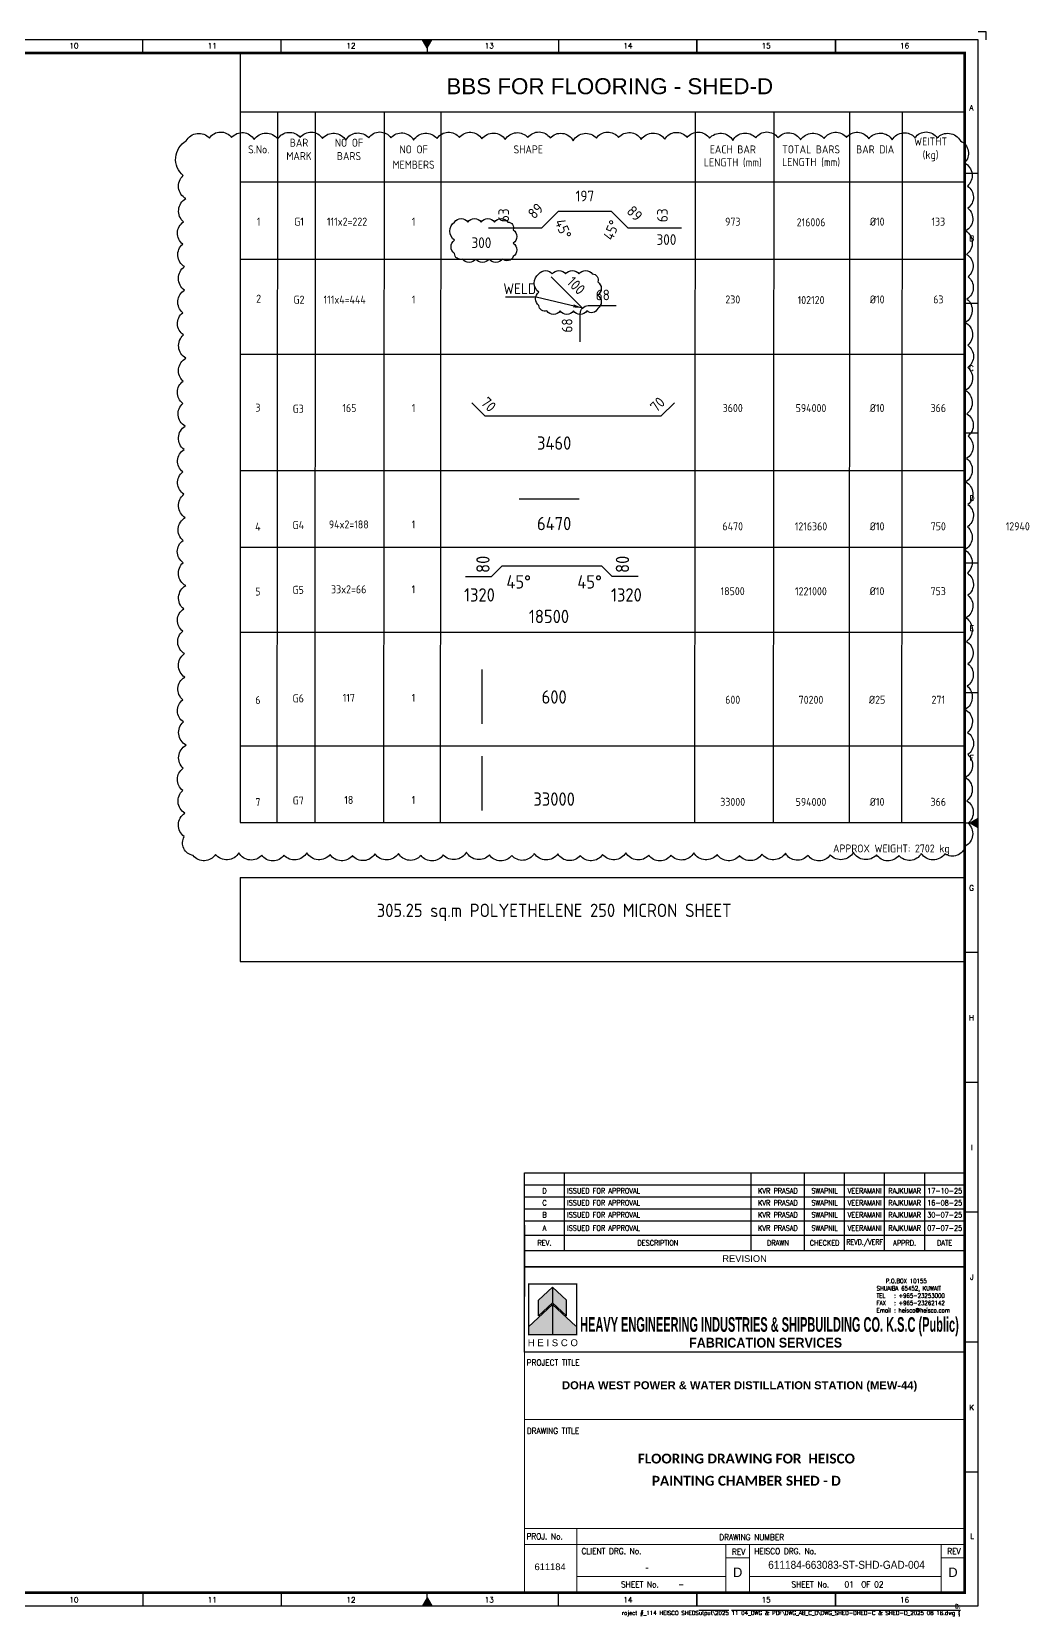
# Model space of a CAD drawing. Header units: millimetres. Extents: x -66 to 3621, y -1 to 3307.
# Drawn here: x 482 to 856, y -1 to 593 of the extents above; entities that cross this region are included whole.
import ezdxf
from ezdxf.enums import TextEntityAlignment as Align

# ---------------------------------------------------------------- set-up
doc = ezdxf.new("R2010")
doc.units = ezdxf.units.MM
for name, color, linetype in [('BORDER', 6, 'Continuous'), ('HEISCO', 7, 'Continuous'), ('TABLE', 4, 'Continuous')]:
    doc.layers.add(name, color=color, linetype=linetype)
doc.styles.add('ACISOTS', font='isocp.shx')
doc.styles.add('arial', font='arial.ttf')
doc.styles.add('HEISCO', font='ariblk.ttf')
doc.styles.add('HEISCO.', font='arial.ttf')
doc.styles.add('LOGO', font='ROMANS.SHX')
doc.styles.add('ROMANS', font='romans.shx', dxfattribs={"width": 0.8})
doc.styles.get("Standard").update_dxf_attribs({"font": 'arial.ttf'})
doc.dimstyles.new('ISO-25', dxfattribs={"dimtxt": 4, "dimasz": 3.5, "dimexe": 1.5, "dimexo": 1.5, "dimgap": 1.5, "dimtad": 1, "dimtxsty": 'Standard', "dimcen": 0, "dimadec": 0, "dimazin": 0, "dimtfac": 1, "dimtmove": 0, "dimatfit": 3, "dimfxl": 1, "dimarcsym": 0})

# ---------------------------------------------------------------- blocks, each defined once
blk = doc.blocks.new('A1B')
at = {"layer": 'BORDER', "color": 1}
for p, q in [((56.44, 585), (56.44, 590)), ((56.44, 585), (56.44, 590)), ((108.38, 585), (108.38, 590)), ((108.38, 585), (108.38, 590)), ((160.31, 585), (160.31, 590)), ((160.31, 585), (160.31, 590)), ((264.19, 585), (264.19, 590)), ((316.12, 585), (316.12, 590)), ((368.06, 585), (368.06, 590)), ((471.94, 585), (471.94, 590)), ((523.88, 585), (523.88, 590)), ((575.81, 585), (575.81, 590)), ((679.69, 590), (679.69, 585)), ((731.63, 590), (731.63, 585)), ((731.63, 585), (731.63, 590)), ((731.63, 590), (731.63, 585)), ((783.56, 590), (783.56, 585)), ((783.56, 585), (783.56, 590)), ((3, 539.83), (8, 539.83)), ((837, 539.83), (832, 539.83)), ((3, 491.17), (8, 491.17)), ((837, 491.17), (832, 491.17)), ((3, 442.5), (8, 442.5)), ((837, 442.5), (832, 442.5)), ((3, 393.84), (8, 393.84)), ((837, 393.84), (832, 393.84)), ((3, 345.17), (8, 345.17)), ((837, 345.17), (832, 345.17)), ((3, 247.84), (8, 247.84)), ((837, 247.84), (832, 247.84)), ((3, 199.17), (8, 199.17)), ((837, 199.17), (832, 199.17)), ((3, 150.51), (8, 150.51)), ((837, 150.51), (832, 150.51)), ((3, 101.84), (8, 101.84)), ((837, 101.84), (832, 101.84)), ((3, 53.17), (8, 53.17)), ((837, 53.17), (832, 53.17)), ((56.44, 8), (56.44, 3)), ((108.38, 8), (108.38, 3)), ((160.31, 8), (160.31, 3)), ((264.19, 8), (264.19, 3)), ((316.12, 8), (316.12, 3)), ((368.06, 8), (368.06, 3)), ((471.94, 8), (471.94, 3)), ((523.88, 8), (523.88, 3)), ((575.81, 8), (575.81, 3)), ((679.69, 3), (679.69, 8)), ((731.63, 3), (731.63, 8)), ((731.63, 8), (731.63, 3)), ((731.63, 3), (731.63, 8)), ((783.56, 3), (783.56, 8)), ((783.56, 8), (783.56, 3))]:
    blk.add_line(p, q, dxfattribs=at)
at = {"layer": 'BORDER'}
for p, q in [((210.5, 587), (208.77, 590)), ((210.5, 590), (210.5, 585)), ((210.5, 587), (212.23, 590)), ((210.5, 588), (210.5, 585)), ((210.5, 588), (210.5, 585)), ((420.5, 587), (418.77, 590)), ((420.5, 590), (420.5, 585)), ((420.5, 587), (422.23, 590)), ((420.5, 588), (420.5, 585)), ((630.5, 587), (628.77, 590)), ((630.5, 590), (630.5, 585)), ((630.5, 587), (632.23, 590)), ((6, 296.5), (3, 298.23)), ((834, 296.5), (837, 298.23)), ((8, 296.5), (3, 296.5)), ((6, 296.5), (3, 294.77)), ((832, 296.5), (837, 296.5)), ((834, 296.5), (837, 294.77)), ((210.5, 6), (208.77, 3)), ((210.5, 5), (210.5, 8)), ((210.5, 5), (210.5, 8)), ((210.5, 3), (210.5, 8)), ((210.5, 6), (212.23, 3)), ((420.5, 6), (418.77, 3)), ((420.5, 5), (420.5, 8)), ((420.5, 3), (420.5, 8)), ((420.5, 6), (422.23, 3)), ((630.5, 6), (628.77, 3)), ((630.5, 3), (630.5, 8)), ((630.5, 6), (632.23, 3))]:
    blk.add_line(p, q, dxfattribs=at)
blk.add_lwpolyline([(837, 3), (837, 590), (3, 590), (3, 3)], close=True, dxfattribs=at)
at = {"layer": 'BORDER', "color": 1}
for points in [[(840, 590), (840, 593), (837, 593)], [(0, 3), (0, 0), (3, 0)]]:
    blk.add_lwpolyline(points, dxfattribs=at)
at = {"layer": 'BORDER', "const_width": 1}
blk.add_lwpolyline([(8, 8), (832, 8), (832, 585), (8, 585)], close=True, dxfattribs=at)
at = {"layer": 'BORDER'}
for points in [[(212.23, 590), (208.77, 590), (210.5, 587)], [(422.23, 590), (418.77, 590), (420.5, 587)], [(632.23, 590), (628.77, 590), (630.5, 587)], [(3, 298.23), (3, 294.77), (6, 296.5)], [(837, 298.23), (837, 294.77), (834, 296.5)], [(212.23, 3), (208.77, 3), (210.5, 6)], [(422.23, 3), (418.77, 3), (420.5, 6)], [(632.23, 3), (628.77, 3), (630.5, 6)]]:
    blk.add_solid(points, dxfattribs=at)
at = {"color": 11, "insert": (830.38, 1.34), "char_height": 1.5, "width": 401.355, "attachment_point": 6, "style": 'ROMANS'}
blk.add_mtext('{\\W1;\\C1;D:\\Project #_114 HEISCO SHEDS\\Output\\2025 11 04_DWG & PDF\\DWG_AB_C_D\\DWG_SHED-D\\SHED-C & SHED-D_2025 08 16.dwg }', dxfattribs=at)
at = {"layer": 'BORDER', "color": 1, "style": 'ROMANS'}
for s, height, p in [('1', 2, (30.81, 586.75)), ('2', 2, (82.56, 586.75)), ('3', 2, (134.41, 586.75)), ('4', 2, (186.37, 586.75)), ('5', 2, (238.32, 586.75)), ('6', 2, (289.89, 586.75)), ('7', 2, (341.88, 586.75)), ('8', 2, (394.13, 586.75)), ('9', 2, (446.1, 586.75)), ('10', 2, (498.13, 586.75)), ('11', 2, (549.97, 586.75)), ('12', 2, (601.96, 586.75)), ('13', 2, (653.79, 586.75)), ('14', 2, (705.77, 586.75)), ('15', 2, (757.56, 586.75)), ('16', 2, (809.48, 586.75)), ('A', 2, (5.48, 563.52)), ('A', 2, (834.52, 563.52)), ('B', 2, (5.35, 514.55)), ('B', 2, (834.65, 514.55)), ('C', 2, (5.49, 465.84)), ('C', 2, (834.51, 465.84)), ('D', 2, (5.25, 417.17)), ('D', 2, (834.75, 417.17)), ('E', 2, (5.39, 368.4)), ('E', 2, (834.61, 368.4)), ('F', 2, (5.34, 319.81)), ('F', 2, (834.66, 319.81)), ('G', 2, (5.44, 271.07)), ('G', 2, (834.56, 271.07)), ('H', 2, (5.43, 222.46)), ('H', 2, (834.57, 222.46)), ('I', 2, (5.31, 173.82)), ('I', 2, (834.69, 173.82)), ('J', 2, (5.33, 125.23)), ('J', 2, (834.67, 125.23)), ('K', 2, (5.38, 76.36)), ('K', 2, (834.62, 76.36)), ('L', 2, (5.2, 28.07)), ('L', 2, (834.8, 28.07)), ('1', 2, (30.81, 4.25)), ('2', 2, (82.56, 4.25)), ('3', 2, (134.41, 4.25)), ('4', 2, (186.37, 4.25)), ('5', 2, (238.32, 4.25)), ('6', 2, (289.89, 4.25)), ('7', 2, (341.88, 4.25)), ('8', 2, (394.13, 4.25)), ('9', 2, (446.1, 4.25)), ('10', 2, (498.13, 4.25)), ('11', 2, (549.97, 4.25)), ('12', 2, (601.96, 4.25)), ('13', 2, (653.79, 4.25)), ('14', 2, (705.77, 4.25)), ('15', 2, (757.56, 4.25)), ('16', 2, (809.48, 4.25)), ('ISO:A1', 1.5, (7.03, 4))]:
    blk.add_text(s, height=height, dxfattribs=at).set_placement(p, align=Align.CENTER)
blk = doc.blocks.new('A$C61D9601B')
at = {"layer": 'HEISCO'}
for color, points in [(34, [(5.84, -8.9), (5.84, -15.38), (11.66, -10.02), (11.66, -3.54)]), (40, [(11.66, -3.54), (11.66, -10.02), (17.48, -15.38), (17.48, -8.9)]), (142, [(1.66, -19.99), (1.66, -23.3), (11.66, -23.3), (11.66, -10.78)]), (138, [(11.66, -10.78), (11.66, -23.3), (21.66, -23.3), (21.66, -19.99)])]:
    blk.add_hatch(color=color, dxfattribs=at).paths.add_polyline_path(points)
blk.add_line((11.66, -10.78), (11.66, -23.3))
blk.add_line((11.66, -10.78), (11.66, -23.3))
at = {"layer": 'HEISCO', "color": 142, "true_color": 0x00a8e1}
blk.add_line((11.66, -10.78), (1.66, -19.99), dxfattribs=at)
at = {"layer": 'HEISCO', "color": 138, "true_color": 0x004961}
for q in [(11.66, -23.3), (21.38, -19.73), (11.66, -23.3)]:
    blk.add_line((11.66, -10.78), q, dxfattribs=at)
at = {"layer": 'HEISCO', "color": 142, "true_color": 0x00a8e1, "const_width": 0.559}
blk.add_lwpolyline([(21.66, -23.3), (21.66, -2.17), (1.66, -2.17), (1.66, -23.3)], close=True, dxfattribs=at)
at = {"layer": 'HEISCO', "color": 34, "true_color": 0xa85400}
blk.add_lwpolyline([(5.84, -8.9), (11.66, -3.54), (11.66, -10.02), (5.84, -15.38)], close=True, dxfattribs=at)
at = {"layer": 'HEISCO', "color": 40, "true_color": 0xffc038}
blk.add_lwpolyline([(17.48, -8.9), (11.66, -3.54), (11.66, -10.02), (17.48, -15.38)], close=True, dxfattribs=at)
at = {"layer": 'HEISCO', "color": 7, "linetype": 'Continuous', "style": 'HEISCO.'}
blk.add_text('H E I S C O', height=2.8666, dxfattribs=at).set_placement((11.77, -26.65), align=Align.MIDDLE_CENTER)
blk = doc.blocks.new('165-HEISCO')
at = {"layer": 'HEISCO', "color": 6}
blk.add_lwpolyline([(0, 32), (165, 32), (165, 0), (0, 0)], close=True, dxfattribs=at)
at = {"layer": 'HEISCO', "xscale": 0.9, "yscale": 0.9, "zscale": 0.9}
blk.add_blockref('A$C61D9601B', (0.03, 27.46), dxfattribs=at)
at = {"layer": 'HEISCO', "color": 7, "linetype": 'ByBlock', "style": 'HEISCO', "width": 0.471616}
blk.add_text('HEAVY ENGINEERING INDUSTRIES & SHIPBUILDING CO. K.S.C (Public)', height=5.5, dxfattribs=at).set_placement((20.87, 7.57), (162.79, 7.57), align=Align.FIT)
at = {"layer": 'HEISCO', "color": 7, "linetype": 'ByBlock', "style": 'HEISCO', "width": 0.8}
blk.add_text('FABRICATION SERVICES', height=3.6667, dxfattribs=at).set_placement((90.37, 3.51), align=Align.MIDDLE_CENTER)
at = {"layer": 'HEISCO', "color": 3, "insert": (131.98, 27.45), "char_height": 1.65, "width": 30.9183, "attachment_point": 1, "style": 'LOGO'}
blk.add_mtext('\\pxsm1,ql;   {\\W0.9;P.O.BOX 10155\\P\\pt3,4;SHUAIBA 65452, KUWAIT \\P\\pt4;TEL^I: +965-23253000 \\PFAX^I: +965-23262142 \\PEmail^I: heisco@heisco.com}', dxfattribs=at)
blk = doc.blocks.new('*T6017')
at = {"layer": 'TABLE', "color": 4}
for p, q in [((0, 35.16), (165, 35.16)), ((0, 0), (0, 35.16)), ((15, 6), (15, 35.16)), ((85, 6), (85, 35.16)), ((105, 6), (105, 35.16)), ((120, 6), (120, 35.16)), ((135, 6), (135, 35.16)), ((150, 6), (150, 35.16)), ((165, 0), (165, 35.16)), ((0, 11.77), (165, 11.77)), ((0, 6), (15, 6)), ((0, 0), (165, 0))]:
    blk.add_line(p, q, dxfattribs=at)
at = {"layer": 'TABLE', "color": 8}
for p, q in [((0, 30.66), (165, 30.66)), ((0, 26.16), (165, 26.16)), ((0, 21.66), (165, 21.66)), ((0, 17.16), (165, 17.16))]:
    blk.add_line(p, q, dxfattribs=at)
at = {"layer": 'TABLE', "color": 0, "lineweight": -2}
blk.add_line((15, 6), (165, 6), dxfattribs=at)
at = {"layer": 'TABLE', "color": 7}
for s, insert, char_height, width, attachment_point, style in [('C', (7.5, 23.91), 2, 13, 5, 'ROMANS'), ('D', (7.5, 28.41), 2, 13, 5, 'ROMANS'), ('ISSUED FOR APPROVAL', (16, 28.41), 2, 68, 4, 'ROMANS'), ('ISSUED FOR APPROVAL', (16, 23.91), 2, 68, 4, 'ROMANS'), ('KVR PRASAD', (95, 28.41), 2, 18, 5, 'ROMANS'), ('KVR PRASAD', (95, 23.91), 2, 18, 5, 'ROMANS'), ('SWAPNIL', (112.5, 28.41), 2, 13, 5, 'ROMANS'), ('SWAPNIL', (112.5, 23.91), 2, 13, 5, 'ROMANS'), ('VEERAMANI', (127.5, 28.41), 2, 13, 5, 'ROMANS'), ('VEERAMANI', (127.5, 23.91), 2, 13, 5, 'ROMANS'), ('RAJKUMAR', (142.5, 28.41), 2, 13, 5, 'ROMANS'), ('RAJKUMAR', (142.5, 23.91), 2, 13, 5, 'ROMANS'), ('17-10-25', (157.5, 28.41), 2, 13, 5, 'ROMANS'), ('16-08-25', (157.5, 23.91), 2, 13, 5, 'ROMANS'), ('B', (7.5, 19.41), 2, 13, 5, 'ROMANS'), ('ISSUED FOR APPROVAL', (16, 19.41), 2, 68, 4, 'ROMANS'), ('KVR PRASAD', (95, 19.41), 2, 18, 5, 'ROMANS'), ('SWAPNIL', (112.5, 19.41), 2, 13, 5, 'ROMANS'), ('VEERAMANI', (127.5, 19.41), 2, 13, 5, 'ROMANS'), ('RAJKUMAR', (142.5, 19.41), 2, 13, 5, 'ROMANS'), ('30-07-25', (157.5, 19.41), 2, 13, 5, 'ROMANS'), ('{\\W0.9;REV.}', (7.5, 8.89), 2, 13, 5, 'ROMANS'), ('{\\W0.9;DESCRIPTION}', (50, 8.89), 2, 68, 5, 'ROMANS'), ('{\\W0.9;DRAWN}', (95, 8.89), 2, 18, 5, 'ROMANS'), ('{\\W0.9;CHECKED}', (112.5, 8.89), 2, 13, 5, 'ROMANS'), ('{\\W0.7;REVD./VERF}', (127.5, 8.89), 2, 13, 5, 'ROMANS'), ('{\\W0.9;APPRD.}', (142.5, 8.89), 2, 13, 5, 'ROMANS'), ('{\\W0.9;DATE}', (157.5, 8.89), 2, 13, 5, 'ROMANS'), ('{\\C7;REVISION}', (82.5, 3), 2.5, 163, 5, 'arial')]:
    blk.add_mtext(s, dxfattribs=dict(at, insert=insert, char_height=char_height, width=width, attachment_point=attachment_point, style=style))
at = {"layer": 'TABLE', "color": 3, "char_height": 2, "style": 'ROMANS'}
for s, insert, width, attachment_point in [('A', (7.5, 14.46), 13, 5), ('ISSUED FOR APPROVAL', (16, 14.46), 68, 4), ('KVR PRASAD', (95, 14.46), 18, 5), ('SWAPNIL', (112.5, 14.46), 13, 5), ('VEERAMANI', (127.5, 14.46), 13, 5), ('RAJKUMAR', (142.5, 14.46), 13, 5), ('07-07-25', (157.5, 14.46), 13, 5)]:
    blk.add_mtext(s, dxfattribs=dict(at, insert=insert, width=width, attachment_point=attachment_point))

msp = doc.modelspace()

# ---------------------------------------------------------------- linework, layer by layer
for p, q in [((560.42569, 585), (560.42569, 296.56617)), ((560.42569, 562.95298), (832, 562.95298)), ((574.3846, 562.95298), (574.17253, 296.56617)), ((588.57009, 562.95298), (588.35802, 296.56617)), ((614.39407, 562.95298), (614.18201, 296.56617)), ((635.62958, 562.95298), (635.41751, 296.56617)), ((730.98233, 562.95298), (730.77026, 296.56617)), ((760.43979, 562.95298), (760.22772, 296.56617)), ((788.86141, 562.95298), (788.64934, 296.56617)), ((808.53085, 562.95298), (808.31878, 296.56617)), ((832, 562.95298), (831.8108, 325.29709)), ((560.42569, 536.78002), (560.40485, 536.78002)), ((560.42569, 536.78002), (832, 536.78002)), ((560.40027, 507.80238), (831.97458, 507.80238)), ((677.02399, 501.17468), (688.76094, 489.43772)), ((560.40027, 472.18581), (831.97458, 472.18581)), ((560.39613, 428.56359), (831.97045, 428.56359)), ((664.98505, 417.88725), (687.47562, 417.88725)), ((560.37043, 399.83267), (831.94474, 399.83267)), ((654.59421, 388.77178), (658.62475, 392.80232)), ((658.62475, 392.80232), (695.83775, 392.80232)), ((699.86829, 388.77178), (695.83775, 392.80232)), ((644.89737, 388.77178), (654.59421, 388.77178)), ((709.56512, 388.77178), (699.86829, 388.77178)), ((560.27046, 367.96466), (831.84477, 367.96466)), ((651.18839, 333.5659), (651.18839, 353.91292)), ((560.42569, 325.29709), (831.94474, 325.29709)), ((651.18839, 301.09777), (651.18839, 321.44478)), ((560.37043, 296.56617), (831.94474, 296.56617)), ((560.42569, 275.98525), (831.94474, 275.98525)), ((560.42569, 275.98525), (560.42569, 244.56407)), ((560.42569, 244.56407), (831.94474, 244.56407))]:
    msp.add_line(p, q)
msp.add_lwpolyline([(832, 585), (560.42569, 585), (560.42569, 562.95298), (832, 562.95298)], close=True)
at = {"color": 1}
for points in [[(540.21363, 552.0739, -0.5206), (548.893, 553.1383, -0.5206), (557.20807, 553.33323, -0.5206), (565.6793, 552.59846, -0.5206), (574.50451, 552.79468, -0.5206), (582.90858, 553.36916, -0.5206), (591.25244, 553.00285, -0.5206), (600.02141, 552.32051, -0.5206), (608.59881, 553.2442, -0.5206), (616.90277, 553.2657, -0.5206), (625.4572, 552.37837, -0.5206), (634.24226, 552.96495, -0.5206), (642.59593, 553.37313, -0.5206), (650.98596, 552.83928, -0.5206), (659.80497, 552.54617, -0.5206), (668.29532, 553.31945, -0.5206), (676.60598, 553.16729, -0.5206), (685.2588, 552.1367, -0.5206), (693.96397, 553.1075, -0.5206), (702.28452, 553.34508, -0.5206), (710.73762, 552.6493, -0.5206), (719.56657, 552.74849, -0.5206), (727.98572, 553.36324, -0.5206), (736.32082, 553.03903, -0.5206), (745.07129, 552.26137, -0.5206), (753.67255, 553.22083, -0.5206), (761.9776, 553.28531, -0.5206), (770.51002, 552.43491, -0.5206), (779.30873, 552.92536, -0.5206), (787.67327, 553.37513, -0.5206), (796.05028, 552.88227, -0.5206), (804.86064, 552.49244, -0.5206), (813.37107, 553.30374, -0.5206), (821.67842, 553.19446, -0.5206), (830.3664, 552.04955, -0.5206), (831.97688, 543.82782, -0.5206), (833.02414, 535.16209, -0.5206), (833.19729, 526.8494, -0.5206), (832.44284, 518.36855, -0.5206), (832.68845, 509.54619, -0.5206), (833.24227, 501.1494, -0.5206), (832.8546, 492.80068, -0.5206), (832.221, 484.02321, -0.5206), (833.12624, 475.45763, -0.5206), (833.12583, 467.1538, -0.5206), (832.2199, 458.58778, -0.5206), (832.85532, 449.81061, -0.5206), (833.24219, 441.46208, -0.5206), (832.6876, 433.06503, -0.5206), (832.44384, 424.24255, -0.5206), (833.19755, 415.76206, -0.5206), (833.02359, 407.44929, -0.5206), (831.97569, 398.78305, -0.5206), (832.99426, 390.09073, -0.5206), (833.21013, 381.77311, -0.5206), (832.49443, 373.31089, -0.5206), (832.64306, 364.48354, -0.5206), (833.23735, 356.0722, -0.5206), (832.89166, 347.73277, -0.5206), (832.16251, 338.97257, -0.5206), (833.10382, 330.38358, -0.5206), (833.1464, 322.07922, -0.5206), (832.27711, 313.53571, -0.5206), (832.81659, 304.74365, -0.5206), (833.2452, 296.38477, -0.5206), (832.19186, 287.7133, -0.5206), (824.56827, 284.86215, -0.5206), (815.73926, 284.95926, -0.5206), (807.28654, 284.26432, -0.5206), (798.96587, 284.50281, -0.5206), (790.26017, 285.4716, -0.5206), (781.60791, 284.44174, -0.5206), (773.29733, 284.2905, -0.5206), (764.80656, 285.0646, -0.5206), (755.98771, 284.76942, -0.5206), (747.59797, 284.23644, -0.5206), (739.24408, 284.64551, -0.5206), (730.4587, 285.23004, -0.5206), (721.90475, 284.34349, -0.5206), (713.60077, 284.36591, -0.5206), (705.02288, 285.29037, -0.5206), (696.25427, 284.60599, -0.5206), (687.91062, 284.24058, -0.5206), (679.50624, 284.81593, -0.5206), (670.68092, 285.01007, -0.5206), (662.21008, 284.27613, -0.5206), (653.89491, 284.47197, -0.5206), (645.21496, 285.53438, -0.5206), (636.53616, 284.47069, -0.5206), (628.22121, 284.27668, -0.5206), (619.74958, 285.01227, -0.5206), (610.92447, 284.81398, -0.5206), (602.52071, 284.24036, -0.5206), (594.17666, 284.60757, -0.5206), (585.40731, 285.28787, -0.5206), (576.83042, 284.36495, -0.5206), (568.52647, 284.34437, -0.5206), (559.97155, 285.23249, -0.5206), (551.18681, 284.64385, -0.5206), (542.83336, 284.23657, -0.5206), (539.44893, 291.30669, -0.5206), (539.74053, 300.12582, -0.5206), (538.96785, 308.61586, -0.5206), (539.12067, 316.92658, -0.5206), (540.15179, 325.57981, -0.5206), (539.17953, 334.2846, -0.5206), (538.94262, 342.60505, -0.5206), (539.63901, 351.05842, -0.5206), (539.5383, 359.88734, -0.5206), (538.92417, 368.30625, -0.5206), (539.24904, 376.64147, -0.5206), (540.02522, 385.39225, -0.5206), (539.06632, 393.99313, -0.5206), (539.0025, 402.29816, -0.5206), (539.85349, 410.83091, -0.5206), (539.36154, 419.62942, -0.5206), (538.91241, 427.99379, -0.5206), (539.40592, 436.371, -0.5206), (539.79423, 445.1815, -0.5206), (538.98352, 453.69162, -0.5206), (539.09348, 461.99901, -0.5206), (540.09013, 470.62653, -0.5206), (539.21209, 479.35477, -0.5206), (538.93268, 487.68177, -0.5206), (539.58964, 496.11799, -0.5206), (539.58603, 504.94823, -0.5206), (538.93202, 513.38321, -0.5206), (539.21458, 521.71074, -0.5206), (540.08558, 530.44063, -0.5206), (539.09153, 539.06628, -0.5206), (540.21363, 552.0739, -0.5206)], [(640.77073, 521.66412, -0.5206), (645.77073, 521.66412, -0.5206), (650.77073, 521.66412, -0.5206), (655.77073, 521.66412, -0.5206), (660.77073, 521.66412, -0.5206), (662.81269, 518.70608, -0.5206), (662.81269, 513.70608, -0.5206), (662.81269, 508.70608, -0.5206), (658.71975, 507.79902, -0.5206), (653.71975, 507.79902, -0.5206), (648.71975, 507.79902, -0.5206), (643.71975, 507.79902, -0.5206), (640.77073, 509.85, -0.5206), (640.77073, 514.85, -0.5206), (640.77073, 521.66412, -0.5206)], [(672.42676, 502.20153, -0.5206), (677.42676, 502.20153, -0.5206), (682.42676, 502.20153, -0.5206), (687.42676, 502.20153, -0.5206), (692.42676, 502.20153, -0.5206), (694.46871, 499.24348, -0.5206), (694.46871, 494.24348, -0.5206), (694.46871, 489.24348, -0.5206), (690.37578, 488.33642, -0.5206), (685.37578, 488.33642, -0.5206), (680.37578, 488.33642, -0.5206), (675.37578, 488.33642, -0.5206), (672.42676, 490.38741, -0.5206), (672.42676, 495.38741, -0.5206), (672.42676, 502.20153, -0.5206)]]:
    msp.add_lwpolyline(points, format="xyb", close=True, dxfattribs=at)
for points in [[(653.4582, 519.48502), (673.47366, 519.48502), (679.77366, 525.78502), (699.4766, 525.78502), (705.7766, 519.48502), (725.79207, 519.48502)], [(647.22212, 453.9324), (652.17187, 448.98266), (718.2545, 448.98266), (723.20425, 453.9324)]]:
    msp.add_lwpolyline(points)
at = {"extrusion": (0, 0, -1)}
msp.add_lwpolyline([(-687.88226, 476.80292), (-687.88226, 487.3164, 0.414213562), (-690.88226, 490.3164), (-701.37486, 490.3164)], format="xyb", dxfattribs=at)
at = {"layer": 'BORDER'}
for p, q in [((667, 165.30712), (832, 165.30712)), ((667, 145.7119), (667, 118.97119)), ((832, 145.7119), (832, 118.97119)), ((667, 130.12022), (832, 130.12022))]:
    msp.add_line(p, q, dxfattribs=at)
at = {"layer": 'BORDER', "color": 8, "lineweight": 0}
for p, q in [((742.48589, 21), (751.30378, 21)), ((823.18211, 21), (832, 21))]:
    msp.add_line(p, q, dxfattribs=at)
at = {"layer": 'BORDER', "color": 6, "lineweight": 0}
msp.add_lwpolyline([(667, 98.14903), (832, 98.14903), (832, 8), (667, 8)], close=True, dxfattribs=at)
for points in [[(667, 72.8008), (832, 72.8008)], [(667, 32), (832, 32)], [(686.66674, 32), (686.66674, 8)], [(667, 26), (832, 26)], [(742.48589, 26), (742.48589, 8)], [(751.30378, 26), (751.30378, 8)], [(823.18211, 26), (823.18211, 8)]]:
    msp.add_lwpolyline(points, dxfattribs=at)
at = {"layer": 'BORDER', "color": 8, "lineweight": 0}
for points in [[(686.66674, 14), (742.48589, 14)], [(751.30378, 14), (823.18211, 14)]]:
    msp.add_lwpolyline(points, dxfattribs=at)

# ---------------------------------------------------------------- block references
for name, p in [('A1B', (0, 0)), ('*T6017', (667, 130.14903))]:
    msp.add_blockref(name, p)
at = {"layer": 'HEISCO'}
msp.add_blockref('165-HEISCO', (667, 98.14903), dxfattribs=at)

# ---------------------------------------------------------------- texts
at = {"insert": (698.95885, 572.51894), "char_height": 6, "width": 177.3709018, "attachment_point": 5}
msp.add_mtext('BBS FOR FLOORING - SHED-D', dxfattribs=at)
at = {"attachment_point": 5, "style": 'ACISOTS'}
for s, insert, char_height in [('BAR\\PMARK', (582.49122, 548.88855), 3), ('NO OF\\PBARS', (601.20349, 548.88855), 3), ('S.No.', (567.36897, 548.88855), 3), ('197', (689.62513, 531.41711), 4), ('300', (720.20087, 515.0908), 4), ('300', (650.8494, 513.91086), 4), ('WELD', (665.22719, 496.68774), 4), ('68', (696.35122, 494.34059), 4), ('3460', (678.12316, 438.82524), 5), ('6470', (678.11903, 408.64755), 5), ('45%%d', (664.82136, 386.79736), 5), ('45%%d', (691.41044, 386.79736), 5), ('1320', (650.11316, 381.90236), 5), ('1320', (705.18817, 381.90236), 5), ('18500', (676.17538, 373.83197), 5), ('600', (678.11903, 343.6536), 5), ('33000', (678.11903, 305.38106), 5), ('305.25 sq.m POLYETHELENE 250 MICRON SHEET ', (678.11903, 262.92058), 5)]:
    msp.add_mtext(s, dxfattribs=dict(at, insert=insert, char_height=char_height))
at = {"char_height": 3, "width": 29.2978367, "attachment_point": 5, "style": 'ACISOTS'}
for s, insert in [('WEITHT\\P(kg)', (819.21398, 548.88855)), ('NO OF', (625.44369, 548.88855)), ('SHAPE', (668.40679, 548.88855)), ('EACH BAR', (745.07704, 548.88855)), ('TOTAL BARS', (774.41691, 548.88855)), ('BAR DIA', (798.43895, 548.88855)), ('MEMBERS', (625.44369, 543.14839)), ('LENGTH (mm)', (745.07704, 543.88471)), ('LENGTH (mm)', (774.41691, 543.9832))]:
    msp.add_mtext(s, dxfattribs=dict(at, insert=insert))
at = {"color": 3, "char_height": 3, "attachment_point": 5, "style": 'ACISOTS'}
for s, insert in [('1', (567.36897, 521.80878)), ('G1', (582.49122, 521.80878)), ('216006', (774.41691, 521.56059)), ('2', (567.34355, 492.93784)), ('G2', (582.4658, 492.562)), ('3', (567.08149, 452.10014)), ('G3', (582.20374, 451.68671)), ('4', (567.07736, 407.49725)), ('G4', (582.19961, 408.11538)), ('5', (567.05165, 383.18432)), ('G5', (582.1739, 383.80245)), ('33x2=66', (601.11839, 384.00704)), ('G6', (582.19961, 343.12142)), ('117', (601.1441, 343.32601)), ('6', (567.07736, 342.50329)), ('7', (567.07736, 304.23075)), ('G7', (582.19961, 304.84888))]:
    msp.add_mtext(s, dxfattribs=dict(at, insert=insert))
at = {"color": 3, "char_height": 3, "style": 'ACISOTS'}
for s, insert, width, attachment_point in [('111x2=222', (592.9529, 523.30878), 17.9311594, 1), ('1', (625.44369, 521.80878), 29.2978367, 5), ('973', (745.07704, 521.80878), 40.7722608, 5), ('%%C10', (799.19765, 521.80878), 29.2978367, 5), ('133', (822.1289, 521.80878), 29.2978367, 5), ('111x4=444', (591.69577, 494.07646), 17.9311594, 1), ('1', (625.44369, 492.59818), 29.2978367, 5), ('230', (745.07704, 492.65303), 88.3487683, 5), ('102120', (774.41691, 492.40484), 29.2978367, 5), ('%%C10', (799.19765, 492.65303), 29.2978367, 5), ('63', (822.1289, 492.65303), 29.2978367, 5), ('165', (601.3678, 451.94218), 27.864764, 5), ('1', (625.41826, 451.94218), 29.2978367, 5), ('3600', (745.05162, 451.94218), 40.7722608, 5), ('594000', (774.39149, 451.91543), 29.2978367, 5), ('%%C10', (799.17223, 451.94218), 29.2978367, 5), ('366', (822.10348, 451.94218), 29.2978367, 5), ('94x2=188', (601.1441, 408.31996), 17.0163623, 5), ('1', (625.38429, 408.31996), 29.2978367, 5), ('6470', (745.04748, 407.61874), 40.7722608, 5), ('1216360', (774.38736, 407.59199), 29.2978367, 5), ('%%C10', (799.16809, 407.61874), 29.2978367, 5), ('750', (822.09934, 407.61874), 29.2978367, 5), ('12940', (851.89055, 407.61874), 40.7722608, 5), ('1', (625.35859, 384.00704), 29.2978367, 5), ('18500', (745.02178, 383.30582), 40.7722608, 5), ('1221000', (774.36165, 383.27907), 29.2978367, 5), ('%%C10', (799.14239, 383.30582), 29.2978367, 5), ('753', (822.07364, 383.30582), 29.2978367, 5), ('1', (625.38429, 343.32601), 29.2978367, 5), ('600', (745.04748, 342.62479), 40.7722608, 5), ('70200', (774.38736, 342.59804), 29.2978367, 5), ('%%C25', (799.16809, 342.62479), 29.2978367, 5), ('271', (822.09934, 342.62479), 29.2978367, 5), ('18', (601.1441, 305.05347), 17.0163623, 5), ('1', (625.38429, 305.05347), 29.2978367, 5), ('33000', (745.04748, 304.35225), 40.7722608, 5), ('594000', (774.38736, 304.32549), 29.2978367, 5), ('%%C10', (799.16809, 304.35225), 29.2978367, 5), ('366', (822.09934, 304.35225), 29.2978367, 5), ('APPROX WEIGHT: 2702 kg', (804.51974, 286.41892), 52.0918372, 5)]:
    msp.add_mtext(s, dxfattribs=dict(at, insert=insert, width=width, attachment_point=attachment_point))
at = {"attachment_point": 5, "style": 'ACISOTS'}
for s, insert, char_height, rotation in [('63', (659.19825, 524.18316), 4, 90), ('89', (671.13345, 525.82335), 4, 45), ('89', (708.29491, 524.90055), 4, 315), ('63', (718.69877, 524.18316), 4, 90), ('45%%d', (681.50665, 519.11337), 4, 292.5), ('45%%d', (699.57353, 518.65589), 4, 67.5), ('100', (686.36867, 497.84177), 4, 315), ('68', (682.9639, 482.89025), 4, 90), ('70', (653.56125, 453.29261), 4, 315), ('70', (716.86512, 453.29261), 4, 45), ('80', (651.43034, 393.37168), 5, 90), ('80', (703.71723, 393.37168), 5, 90)]:
    msp.add_mtext(s, dxfattribs=dict(at, insert=insert, char_height=char_height, rotation=rotation))
at = {"layer": 'BORDER', "color": 3, "style": 'ROMANS', "width": 0.9}
for s, p in [('PROJECT TITLE', (667.8356, 93.08326)), ('DRAWING TITLE', (667.86262, 67.45769)), ('PROJ. No.', (667.74002, 27.94078)), ('DRAWING NUMBER', (739.98939, 27.5925)), ('CLIENT DRG. No.', (688.37181, 22.39551)), ('HEISCO DRG. No.', (753.1268, 22.37575)), ('SHEET No.    -', (703.19827, 9.92375)), ('SHEET No.   01  OF 02', (767.08442, 9.92375))]:
    msp.add_text(s, height=2.25, dxfattribs=at).set_placement(p)
for p in [(747.27513, 22.16969), (827.97135, 22.38085)]:
    msp.add_text('REV', height=2.25, dxfattribs=at).set_placement(p, align=Align.CENTER)
at = {"layer": 'BORDER', "color": 7, "style": 'arial'}
for s, insert, char_height, width, attachment_point in [('{\\fArial|b1|i0|c0|p34;DOHA WEST POWER & WATER DISTILLATION STATION (MEW-44)}', (747.63896, 85.24269), 3, 163.2446491, 5), ('{\\fCalibri|b1|i0|c0|p2;\\H1.2308x;FLOORING DRAWING FOR  HEISCO}', (750.1476, 58.19942), 3, 163.2446491, 5), ('{\\fCalibri|b1|i0|c0|p2;\\H1.2308x;PAINTING CHAMBER SHED - D}', (750.1476, 49.88014), 3, 163.2446491, 5), ('611184', (676.59284, 18.88991), 2.5, 24.9498763, 2), ('{\\W0.9;611184-663083-ST-SHD-GAD-004}', (787.70256, 19.89151), 3, 43.6131774, 2), ('-', (712.95932, 18.99734), 3, 47.4853409, 2), ('D', (746.89852, 15.58733), 3.5, 6.2972783, 5), ('D', (827.59474, 15.58733), 3.5, 6.2972783, 5)]:
    msp.add_mtext(s, dxfattribs=dict(at, insert=insert, char_height=char_height, width=width, attachment_point=attachment_point))

# ---------------------------------------------------------------- leaders
msp.add_leader([(688.76094, 489.43772), (671.34929, 493.49418), (659.82409, 493.49418)], dimstyle='ISO-25', override={"dimtad": 0})

doc.saveas('drawing.dxf')
